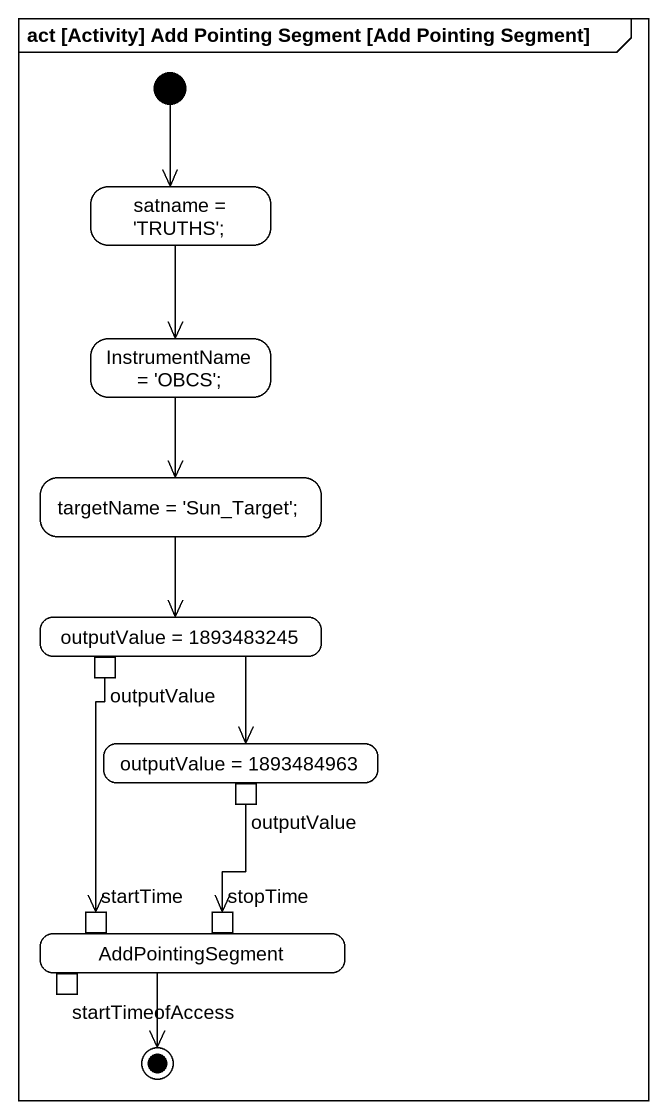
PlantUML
@startuml
mainframe act [Activity] Add Pointing Segment [Add Pointing Segment]
hide empty description
state "satname = 'TRUTHS';" as satname_TRUTHS
state "InstrumentName = 'OBCS';" as InstrumentName_OBCS
state "targetName = 'Sun_Target';" as targetName_Sun_Target
state "outputValue = 1893483245" as outputValue_1893483245 {
  state outputValue <<outputPin>>
}
state "outputValue = 1893484963" as outputValue_1893484963 {
  state "outputValue" as outputValue_2 <<outputPin>>
}
state AddPointingSegment {
  state startTime <<inputPin>>
  state stopTime <<inputPin>>
  state startTimeofAccess <<outputPin>>
}
[*] --> satname_TRUTHS
satname_TRUTHS --> InstrumentName_OBCS
InstrumentName_OBCS --> targetName_Sun_Target
targetName_Sun_Target --> outputValue_1893483245
outputValue_1893483245 --> outputValue_1893484963
outputValue --> startTime
outputValue_2 --> stopTime
AddPointingSegment --> [*]
@enduml
